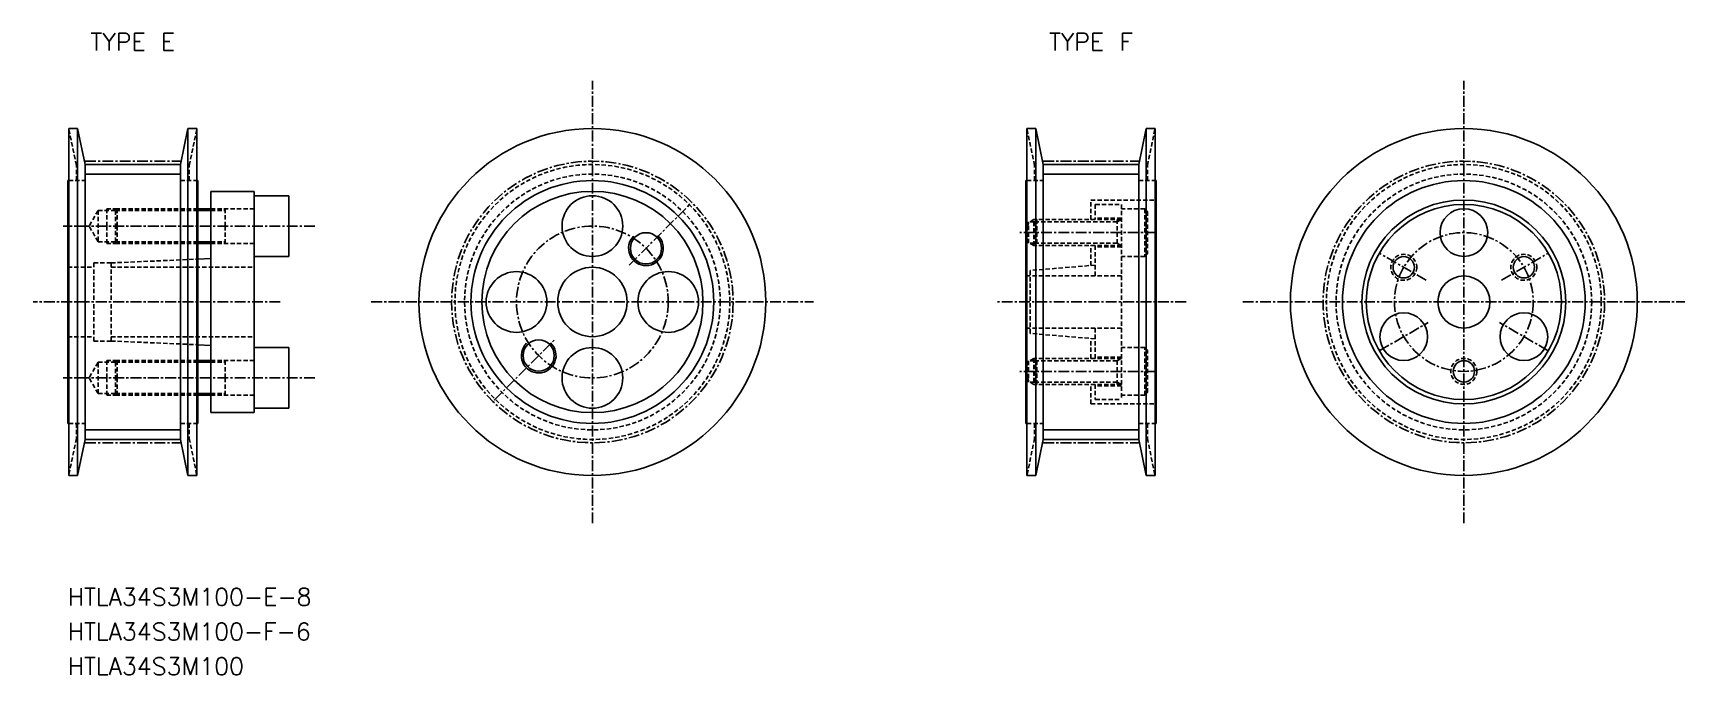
# Model space of a CAD drawing. Extents: x 6297 to 6487, y 2616 to 2690.
import ezdxf
from ezdxf.enums import TextEntityAlignment as Align

# ---------------------------------------------------------------- set-up
doc = ezdxf.new("R2010")
doc.units = 0
doc.linetypes.add('CENTER', pattern=[2, 1.25, -0.25, 0.25, -0.25])
doc.linetypes.add('DASHED', pattern=[0.75, 0.5, -0.25])
doc.layers.get('0').update_dxf_attribs({"linetype": 'CONTINUOUS'})
doc.layers.add('CENTER', color=1, linetype='CENTER')
doc.styles.add('MISUMI', font='txt.shx')

msp = doc.modelspace()

# ---------------------------------------------------------------- linework, layer by layer
at = {"color": 3, "linetype": 'DASHED'}
for p, q in [((6301.99, 2674.92), (6301.1, 2679.19)), ((6314.99, 2674.92), (6315.88, 2679.19)), ((6412.49, 2674.92), (6411.6, 2679.19)), ((6425.49, 2674.92), (6426.38, 2679.19)), ((6301.99, 2673.19), (6301.99, 2674.92)), ((6314.99, 2673.19), (6314.99, 2674.92)), ((6412.49, 2673.19), (6412.49, 2674.92)), ((6425.49, 2673.19), (6425.49, 2674.92)), ((6301.1, 2673.19), (6302.99, 2673.19)), ((6313.99, 2673.19), (6315.88, 2673.19)), ((6411.6, 2673.19), (6413.49, 2673.19)), ((6424.49, 2673.19), (6426.38, 2673.19)), ((6418.99, 2670.94), (6426.49, 2670.94)), ((6418.99, 2668.69), (6418.99, 2670.94)), ((6304.49, 2669.74), (6303.45, 2667.94)), ((6306.49, 2669.74), (6304.49, 2669.74)), ((6304.49, 2669.74), (6304.49, 2666.14)), ((6306.69, 2669.94), (6305.49, 2669.94)), ((6305.49, 2669.94), (6305.49, 2667.94)), ((6306.69, 2669.94), (6306.49, 2669.74)), ((6306.49, 2669.74), (6315.99, 2669.74)), ((6306.49, 2669.74), (6306.49, 2667.94)), ((6315.99, 2669.94), (6306.69, 2669.94)), ((6306.69, 2669.94), (6306.69, 2667.94)), ((6322.49, 2669.94), (6317.49, 2669.94)), ((6317.49, 2669.74), (6319.15, 2669.74)), ((6319.15, 2669.94), (6319.15, 2667.94)), ((6419.49, 2670.44), (6422.49, 2670.44)), ((6419.49, 2670.44), (6419.49, 2668.69)), ((6422.49, 2670.44), (6422.49, 2647.94)), ((6425.19, 2669.94), (6422.49, 2669.94)), ((6425.19, 2669.94), (6425.19, 2664.44)), ((6425.19, 2669.94), (6425.49, 2669.64)), ((6425.49, 2669.64), (6425.49, 2664.74)), ((6304.49, 2666.14), (6303.45, 2667.94)), ((6305.49, 2665.94), (6305.49, 2667.94)), ((6306.49, 2666.14), (6306.49, 2667.94)), ((6306.69, 2665.94), (6306.69, 2667.94)), ((6319.15, 2665.94), (6319.15, 2667.94)), ((6411.8, 2668.42), (6411.57, 2667.19)), ((6411.8, 2665.96), (6411.57, 2667.19)), ((6411.58, 2667.19), (6411.58, 2667.19)), ((6412.49, 2668.42), (6411.8, 2668.42)), ((6411.8, 2665.96), (6411.8, 2668.42)), ((6412.41, 2668.69), (6411.94, 2668.42)), ((6412.76, 2668.69), (6412.41, 2668.69)), ((6412.41, 2665.69), (6412.41, 2668.69)), ((6412.49, 2668.42), (6412.76, 2668.69)), ((6421.99, 2668.42), (6412.49, 2668.42)), ((6412.49, 2668.42), (6412.49, 2665.96)), ((6422.49, 2668.69), (6412.76, 2668.69)), ((6412.76, 2668.69), (6412.76, 2665.69)), ((6422.49, 2668.84), (6419.49, 2668.84)), ((6421.99, 2668.69), (6421.99, 2665.69)), ((6421.99, 2668.42), (6422.45, 2668.69)), ((6306.49, 2666.14), (6304.49, 2666.14)), ((6306.69, 2665.94), (6305.49, 2665.94)), ((6306.49, 2666.14), (6315.99, 2666.14)), ((6306.69, 2665.94), (6306.49, 2666.14)), ((6315.99, 2665.94), (6306.69, 2665.94)), ((6317.49, 2666.14), (6319.15, 2666.14)), ((6322.49, 2665.94), (6317.49, 2665.94)), ((6411.79, 2665.99), (6411.79, 2665.99)), ((6412.49, 2665.96), (6411.8, 2665.96)), ((6412.4, 2665.69), (6411.93, 2665.96)), ((6412.76, 2665.69), (6412.4, 2665.69)), ((6421.99, 2665.96), (6412.49, 2665.96)), ((6412.76, 2665.69), (6412.49, 2665.96)), ((6422.49, 2665.69), (6412.76, 2665.69)), ((6418.99, 2663.4), (6418.99, 2665.69)), ((6419.49, 2665.69), (6419.49, 2662.19)), ((6422.49, 2665.54), (6419.49, 2665.54)), ((6421.99, 2665.96), (6422.45, 2665.69)), ((6300.99, 2663.19), (6303.99, 2663.19)), ((6303.99, 2663.69), (6303.99, 2659.19)), ((6303.99, 2663.69), (6305.99, 2663.69)), ((6305.99, 2663.69), (6315.99, 2664.13)), ((6305.99, 2663.69), (6305.99, 2659.19)), ((6305.99, 2663.19), (6322.49, 2663.19)), ((6419.49, 2663.44), (6411.99, 2662.82)), ((6425.19, 2664.44), (6422.49, 2664.44)), ((6425.19, 2664.44), (6425.49, 2664.74)), ((6411.49, 2662.19), (6422.49, 2662.19)), ((6411.99, 2662.82), (6411.99, 2655.57)), ((6303.99, 2654.69), (6303.99, 2659.19)), ((6305.99, 2654.69), (6305.99, 2659.19)), ((6411.49, 2656.19), (6422.49, 2656.19)), ((6419.49, 2656.19), (6419.49, 2652.69)), ((6300.99, 2655.19), (6303.99, 2655.19)), ((6303.99, 2654.69), (6305.99, 2654.69)), ((6305.99, 2655.19), (6322.49, 2655.19)), ((6305.99, 2654.69), (6315.99, 2654.26)), ((6419.49, 2654.94), (6411.99, 2655.57)), ((6418.99, 2652.69), (6418.99, 2654.99)), ((6425.19, 2653.94), (6422.49, 2653.94)), ((6425.19, 2648.44), (6425.19, 2653.94)), ((6425.19, 2653.94), (6425.49, 2653.64)), ((6304.49, 2652.24), (6303.45, 2650.44)), ((6304.49, 2648.64), (6304.49, 2652.24)), ((6306.49, 2652.24), (6304.49, 2652.24)), ((6306.69, 2652.44), (6305.49, 2652.44)), ((6305.49, 2652.44), (6305.49, 2650.44)), ((6306.69, 2652.44), (6306.49, 2652.24)), ((6306.49, 2652.24), (6315.99, 2652.24)), ((6306.49, 2652.24), (6306.49, 2650.44)), ((6315.99, 2652.44), (6306.69, 2652.44)), ((6306.69, 2652.44), (6306.69, 2650.44)), ((6322.49, 2652.44), (6317.49, 2652.44)), ((6317.49, 2652.24), (6319.15, 2652.24)), ((6319.15, 2652.44), (6319.15, 2650.44)), ((6411.8, 2652.42), (6411.57, 2651.19)), ((6411.79, 2652.39), (6411.79, 2652.39)), ((6411.8, 2652.42), (6411.8, 2649.96)), ((6412.49, 2652.42), (6411.8, 2652.42)), ((6412.4, 2652.69), (6411.93, 2652.42)), ((6412.76, 2652.69), (6412.4, 2652.69)), ((6412.41, 2652.69), (6412.41, 2649.69)), ((6412.76, 2652.69), (6412.49, 2652.42)), ((6421.99, 2652.42), (6412.49, 2652.42)), ((6412.49, 2649.96), (6412.49, 2652.42)), ((6422.49, 2652.69), (6412.76, 2652.69)), ((6412.76, 2649.69), (6412.76, 2652.69)), ((6422.49, 2652.84), (6419.49, 2652.84)), ((6421.99, 2649.69), (6421.99, 2652.69)), ((6421.99, 2652.42), (6422.45, 2652.69)), ((6425.49, 2648.74), (6425.49, 2653.64)), ((6304.49, 2648.64), (6303.45, 2650.44)), ((6305.49, 2648.44), (6305.49, 2650.44)), ((6306.49, 2648.64), (6306.49, 2650.44)), ((6306.69, 2648.44), (6306.69, 2650.44)), ((6319.15, 2648.44), (6319.15, 2650.44)), ((6411.8, 2649.96), (6411.57, 2651.19)), ((6411.58, 2651.19), (6411.58, 2651.19)), ((6412.49, 2649.96), (6411.8, 2649.96)), ((6412.41, 2649.69), (6411.94, 2649.96)), ((6421.99, 2649.96), (6412.49, 2649.96)), ((6412.49, 2649.96), (6412.76, 2649.69)), ((6421.99, 2649.96), (6422.45, 2649.69)), ((6306.49, 2648.64), (6304.49, 2648.64)), ((6306.69, 2648.44), (6305.49, 2648.44)), ((6306.49, 2648.64), (6315.99, 2648.64)), ((6306.69, 2648.44), (6306.49, 2648.64)), ((6315.99, 2648.44), (6306.69, 2648.44)), ((6317.49, 2648.64), (6319.15, 2648.64)), ((6322.49, 2648.44), (6317.49, 2648.44)), ((6412.76, 2649.69), (6412.41, 2649.69)), ((6422.49, 2649.69), (6412.76, 2649.69)), ((6418.99, 2647.44), (6418.99, 2649.69)), ((6419.49, 2649.69), (6419.49, 2647.94)), ((6422.49, 2649.54), (6419.49, 2649.54)), ((6425.19, 2648.44), (6422.49, 2648.44)), ((6425.19, 2648.44), (6425.49, 2648.74)), ((6418.99, 2647.44), (6426.49, 2647.44)), ((6419.49, 2647.94), (6422.49, 2647.94)), ((6301.1, 2645.19), (6302.99, 2645.19)), ((6301.99, 2645.19), (6301.99, 2643.47)), ((6313.99, 2645.19), (6315.88, 2645.19)), ((6314.99, 2645.19), (6314.99, 2643.47)), ((6411.6, 2645.19), (6413.49, 2645.19)), ((6412.49, 2645.19), (6412.49, 2643.47)), ((6424.49, 2645.19), (6426.38, 2645.19)), ((6425.49, 2645.19), (6425.49, 2643.47)), ((6301.99, 2643.47), (6301.1, 2639.19)), ((6314.99, 2643.47), (6315.88, 2639.19)), ((6412.49, 2643.47), (6411.6, 2639.19)), ((6425.49, 2643.47), (6426.38, 2639.19))]:
    msp.add_line(p, q, dxfattribs=at)
at = {"color": 7, "linetype": 'CONTINUOUS'}
for p, q in [((6301.1, 2679.19), (6302.13, 2679.19)), ((6301.1, 2679.19), (6301.1, 2639.19)), ((6302.99, 2675.05), (6302.13, 2679.19)), ((6302.13, 2639.19), (6302.13, 2679.19)), ((6313.99, 2675.05), (6314.84, 2679.19)), ((6315.88, 2679.19), (6314.84, 2679.19)), ((6314.84, 2679.19), (6314.84, 2639.19)), ((6315.88, 2639.19), (6315.88, 2679.19)), ((6411.6, 2679.19), (6412.63, 2679.19)), ((6411.6, 2679.19), (6411.6, 2639.19)), ((6413.49, 2675.05), (6412.63, 2679.19)), ((6412.63, 2639.19), (6412.63, 2679.19)), ((6424.49, 2675.05), (6425.34, 2679.19)), ((6426.38, 2679.19), (6425.34, 2679.19)), ((6425.34, 2679.19), (6425.34, 2639.19)), ((6426.38, 2639.19), (6426.38, 2679.19)), ((6302.99, 2643.34), (6302.99, 2675.05)), ((6302.99, 2675.05), (6313.99, 2675.05)), ((6313.99, 2643.34), (6313.99, 2675.05)), ((6413.49, 2643.34), (6413.49, 2675.05)), ((6413.49, 2675.05), (6424.49, 2675.05)), ((6424.49, 2643.34), (6424.49, 2675.05)), ((6300.99, 2645.19), (6300.99, 2673.19)), ((6300.99, 2673.19), (6301.1, 2673.19)), ((6315.88, 2673.19), (6315.99, 2673.19)), ((6315.99, 2645.19), (6315.99, 2673.19)), ((6411.49, 2645.19), (6411.49, 2673.19)), ((6411.49, 2673.19), (6411.6, 2673.19)), ((6426.38, 2673.19), (6426.49, 2673.19)), ((6426.49, 2645.19), (6426.49, 2673.19)), ((6317.49, 2671.94), (6322.49, 2671.94)), ((6317.49, 2671.94), (6317.49, 2669.94)), ((6322.49, 2671.94), (6322.49, 2671.44)), ((6322.49, 2671.44), (6322.49, 2664.44)), ((6322.49, 2671.44), (6326.49, 2671.44)), ((6326.49, 2671.44), (6326.49, 2667.94)), ((6317.49, 2669.94), (6315.99, 2669.94)), ((6317.49, 2669.94), (6317.49, 2665.94)), ((6326.49, 2664.44), (6326.49, 2667.94)), ((6317.49, 2665.94), (6315.99, 2665.94)), ((6317.49, 2665.94), (6317.49, 2664.19)), ((6317.49, 2664.19), (6315.99, 2664.13)), ((6317.49, 2664.19), (6317.49, 2659.19)), ((6322.49, 2664.44), (6322.49, 2659.19)), ((6322.49, 2664.44), (6326.49, 2664.44)), ((6317.49, 2654.19), (6317.49, 2659.19)), ((6322.49, 2653.94), (6322.49, 2659.19)), ((6317.49, 2654.19), (6315.99, 2654.26)), ((6317.49, 2652.44), (6317.49, 2654.19)), ((6322.49, 2646.94), (6322.49, 2653.94)), ((6322.49, 2653.94), (6326.49, 2653.94)), ((6326.49, 2653.94), (6326.49, 2650.44)), ((6317.49, 2652.44), (6315.99, 2652.44)), ((6317.49, 2648.44), (6317.49, 2652.44)), ((6326.49, 2646.94), (6326.49, 2650.44)), ((6317.49, 2648.44), (6315.99, 2648.44)), ((6317.49, 2646.44), (6317.49, 2648.44)), ((6317.49, 2646.44), (6322.49, 2646.44)), ((6322.49, 2646.94), (6326.49, 2646.94)), ((6322.49, 2646.44), (6322.49, 2646.94)), ((6300.99, 2645.19), (6301.1, 2645.19)), ((6315.88, 2645.19), (6315.99, 2645.19)), ((6411.49, 2645.19), (6411.6, 2645.19)), ((6426.38, 2645.19), (6426.49, 2645.19)), ((6302.99, 2643.34), (6302.13, 2639.19)), ((6302.99, 2643.34), (6313.99, 2643.34)), ((6313.99, 2643.34), (6314.84, 2639.19)), ((6413.49, 2643.34), (6412.63, 2639.19)), ((6413.49, 2643.34), (6424.49, 2643.34)), ((6424.49, 2643.34), (6425.34, 2639.19)), ((6301.1, 2639.19), (6302.13, 2639.19)), ((6315.88, 2639.19), (6314.84, 2639.19)), ((6411.6, 2639.19), (6412.63, 2639.19)), ((6426.38, 2639.19), (6425.34, 2639.19))]:
    msp.add_line(p, q, dxfattribs=at)
at = {"color": 3, "linetype": 'CONTINUOUS'}
for p, q in [((6302.99, 2673.94), (6313.99, 2673.94)), ((6413.49, 2673.94), (6424.49, 2673.94)), ((6317.49, 2669.74), (6315.99, 2669.74)), ((6317.49, 2666.14), (6315.99, 2666.14)), ((6317.49, 2652.24), (6315.99, 2652.24)), ((6317.49, 2648.64), (6315.99, 2648.64)), ((6302.99, 2644.45), (6313.99, 2644.45)), ((6413.49, 2644.45), (6424.49, 2644.45))]:
    msp.add_line(p, q, dxfattribs=at)
at = {"color": 7, "linetype": 'CONTINUOUS'}
for centre, radius in [((6361.49, 2659.19), 20), ((6461.99, 2659.19), 20), ((6361.49, 2659.19), 14), ((6461.99, 2659.19), 14), ((6361.49, 2659.19), 12.75), ((6361.49, 2667.94), 3.5), ((6461.99, 2659.19), 11.75), ((6461.99, 2659.19), 11.25), ((6461.99, 2667.19), 2.75), ((6367.67, 2665.38), 1.8), ((6361.49, 2659.19), 4), ((6455.06, 2663.19), 1.23), ((6468.91, 2663.19), 1.23), ((6352.74, 2659.19), 3.5), ((6370.24, 2659.19), 3.5), ((6461.99, 2659.19), 3), ((6455.06, 2655.19), 2.75), ((6468.91, 2655.19), 2.75), ((6355.3, 2653.01), 1.8), ((6361.49, 2650.44), 3.5), ((6461.99, 2651.19), 1.23)]:
    msp.add_circle(centre, radius, dxfattribs=at)
at = {"color": 3, "linetype": 'DASHED'}
for centre, radius in [((6361.49, 2659.19), 15.85), ((6461.99, 2659.19), 15.85), ((6361.49, 2659.19), 14.74), ((6461.99, 2659.19), 14.74), ((6455.06, 2663.19), 1.5), ((6468.91, 2663.19), 1.5), ((6461.99, 2651.19), 1.5)]:
    msp.add_circle(centre, radius, dxfattribs=at)
at = {"color": 3, "linetype": 'CONTINUOUS'}
for centre in [(6367.67, 2665.38), (6355.3, 2653.01)]:
    msp.add_arc(centre, 2, 135, 47, dxfattribs=at)
at = {"layer": 'CENTER', "color": 1, "linetype": 'CENTER'}
for p, q in [((6361.49, 2633.69), (6361.49, 2684.69)), ((6461.99, 2633.69), (6461.99, 2684.69)), ((6302.99, 2675.43), (6313.99, 2675.43)), ((6413.49, 2675.43), (6424.49, 2675.43)), ((6365.73, 2663.44), (6372.8, 2670.51)), ((6329.49, 2667.94), (6300.45, 2667.94)), ((6426.49, 2667.19), (6410.77, 2667.19)), ((6457.66, 2661.69), (6452.24, 2664.82)), ((6466.32, 2661.69), (6471.73, 2664.82)), ((6325.49, 2659.19), (6296.99, 2659.19)), ((6335.99, 2659.19), (6386.99, 2659.19)), ((6429.95, 2659.19), (6408.01, 2659.19)), ((6436.49, 2659.19), (6487.49, 2659.19)), ((6452.24, 2653.57), (6457.87, 2656.82)), ((6471.73, 2653.57), (6466.1, 2656.82)), ((6350.17, 2647.88), (6357.24, 2654.95)), ((6329.49, 2650.44), (6300.45, 2650.44)), ((6426.49, 2651.19), (6410.77, 2651.19)), ((6302.99, 2642.96), (6313.99, 2642.96)), ((6413.49, 2642.96), (6424.49, 2642.96))]:
    msp.add_line(p, q, dxfattribs=at)
for centre, radius in [((6361.49, 2659.19), 16.23), ((6461.99, 2659.19), 16.23), ((6361.49, 2659.19), 8.75), ((6461.99, 2659.19), 8)]:
    msp.add_circle(centre, radius, dxfattribs=at)

# ---------------------------------------------------------------- texts
at = {"color": 7, "linetype": 'CONTINUOUS', "style": 'MISUMI'}
for s, p in [('TYPE E', (6308.49, 2689.19)), ('TYPE F', (6418.99, 2689.19))]:
    msp.add_text(s, height=2, dxfattribs=at).set_placement(p, align=Align.MIDDLE_CENTER)
for s, p in [('HTLA34S3M100-E-8', (6300.99, 2624.19)), ('HTLA34S3M100-F-6', (6300.99, 2620.19)), ('HTLA34S3M100', (6300.99, 2616.19))]:
    msp.add_text(s, height=2, dxfattribs=at).set_placement(p)

doc.saveas('drawing.dxf')
